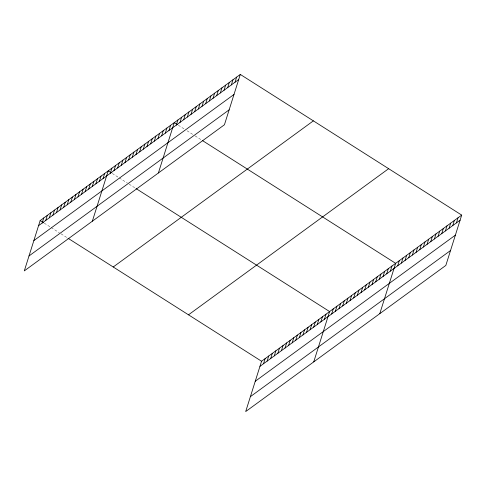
<?xml version="1.0" encoding="UTF-8"?>
<svg xmlns="http://www.w3.org/2000/svg" width="486" height="486" viewBox="0 0 486 486"><rect width="100%" height="100%" fill="white"/><g stroke="black" fill="none" stroke-linecap="round" stroke-linejoin="round"><path stroke-width="0.36" stroke-dasharray="2.43 1.82" d="M178.319 125.236L184.698 129.288M187.019 130.764L193.398 134.816M195.135 135.922L201.514 139.974M112.272 173.459L118.651 177.512M119.234 177.882L127.35 183.04M129.088 184.145L135.466 188.197M44.226 223.147L50.605 227.199M51.182 227.57L59.298 232.727M61.042 233.833L67.42 237.885"/><path stroke-width="0.73" d="M240.309 74.437L40.168 220.565L24.3 270.89L224.441 124.756L240.309 74.437L461.7 215.11L445.832 265.435L245.691 411.563L261.559 361.244L461.7 215.11M42.136 223.056L43.746 217.953M45.72 220.437L47.33 215.334M49.299 217.825L50.909 212.722M52.883 215.213L54.493 210.104M56.467 212.595L58.071 207.492M60.045 209.982L61.655 204.879M63.63 207.364L65.239 202.261M67.208 204.752L68.818 199.649M70.792 202.133L72.402 197.03M74.37 199.521L75.98 194.418M77.954 196.903L79.564 191.8M81.533 194.291L83.142 189.188M85.117 191.678L86.727 186.569M88.695 189.06L90.305 183.957M92.279 186.448L93.889 181.345M95.864 183.83L97.467 178.727M99.442 181.217L101.052 176.114M103.026 178.599L104.636 173.496M92.346 221.203L108.214 170.884L111.112 172.724M110.273 173.308L111.883 168.205M113.943 170.629L115.553 165.526M117.612 167.949L119.222 162.846M121.281 165.27L122.891 160.167M124.951 162.591L126.56 157.488M128.62 159.912L130.23 154.809M132.289 157.233L133.899 152.13M135.959 154.554L137.568 149.451M139.628 151.875L141.238 146.772M143.297 149.196L144.907 144.093M146.966 146.517L148.576 141.414M150.636 143.838L152.246 138.735M154.305 141.159L155.915 136.056M157.974 138.48L159.584 133.377M161.644 135.801L163.253 130.698M165.313 133.121L166.923 128.018M168.982 130.442L170.592 125.339M158.393 172.98L174.261 122.66L177.159 124.501M176.321 125.084L177.931 119.981M179.99 122.405L181.6 117.302M183.659 119.726L185.269 114.623M187.329 117.047L188.939 111.944M190.998 114.368L192.608 109.265M194.667 111.689L196.277 106.586M198.337 109.01L199.946 103.907M202.006 106.331L203.616 101.228M205.675 103.652L207.285 98.549M209.345 100.973L210.954 95.87M213.014 98.294L214.624 93.191M216.683 95.614L218.293 90.511M220.352 92.935L221.962 87.832M224.022 90.256L225.632 85.153M227.691 87.577L229.301 82.474M231.36 84.898L232.97 79.795M235.03 82.219L236.639 77.116M263.534 363.728L265.137 358.625M267.112 361.116L268.722 356.013M270.696 358.504L272.306 353.395M274.274 355.886L275.884 350.783M277.858 353.273L279.468 348.17M281.437 350.655L283.046 345.552M285.021 348.043L286.631 342.94M288.599 345.425L290.209 340.322M292.183 342.812L293.793 337.709M295.761 340.194L297.371 335.091M299.346 337.582L300.956 332.479M302.93 334.969L304.534 329.86M306.508 332.351L308.118 327.248M310.092 329.739L311.702 324.636M313.67 327.121L315.28 322.018M317.255 324.508L318.865 319.405M320.833 321.89L322.443 316.787M324.417 319.278L326.027 314.175M313.743 361.882L329.605 311.556L136.044 188.568M331.665 313.98L333.275 308.877M335.334 311.301L336.944 306.198M339.003 308.622L340.613 303.519M342.673 305.943L344.282 300.84M346.342 303.264L347.952 298.161M350.011 300.585L351.621 295.482M353.68 297.906L355.29 292.803M357.35 295.227L358.96 290.124M361.019 292.548L362.629 287.445M364.688 289.869L366.298 284.766M368.358 287.19L369.968 282.087M372.027 284.51L373.637 279.407M375.696 281.831L377.306 276.728M379.366 279.158L380.975 274.049M383.035 276.479L384.645 271.37M386.704 273.8L388.314 268.691M390.373 271.121L391.983 266.012M379.785 313.658L395.653 263.333L202.674 140.715M397.712 265.763L399.322 260.654M401.381 263.084L402.991 257.975M405.051 260.405L406.661 255.296M408.72 257.726L410.33 252.617M412.389 255.047L413.999 249.938M416.059 252.368L417.668 247.259M419.728 249.689L421.338 244.58M423.397 247.01L425.007 241.9M427.066 244.33L428.676 239.221M430.736 241.651L432.346 236.542M434.405 238.972L436.015 233.863M438.074 236.293L439.684 231.184M441.744 233.614L443.353 228.505M445.413 230.935L447.023 225.826M449.082 228.256L450.692 223.147M452.752 225.577L454.361 220.468M456.421 222.898L458.031 217.789M38.558 225.668L238.699 79.54M33.85 240.594L233.991 94.46M29.002 255.964L229.149 109.836M113.226 266.99L313.367 120.862M188.501 314.819L388.642 168.691M259.949 366.347L460.09 220.219M255.247 381.267L455.388 235.139M250.399 396.643L450.54 250.515M40.168 220.565L43.643 222.776M67.997 238.249L261.559 361.244"/></g></svg>
